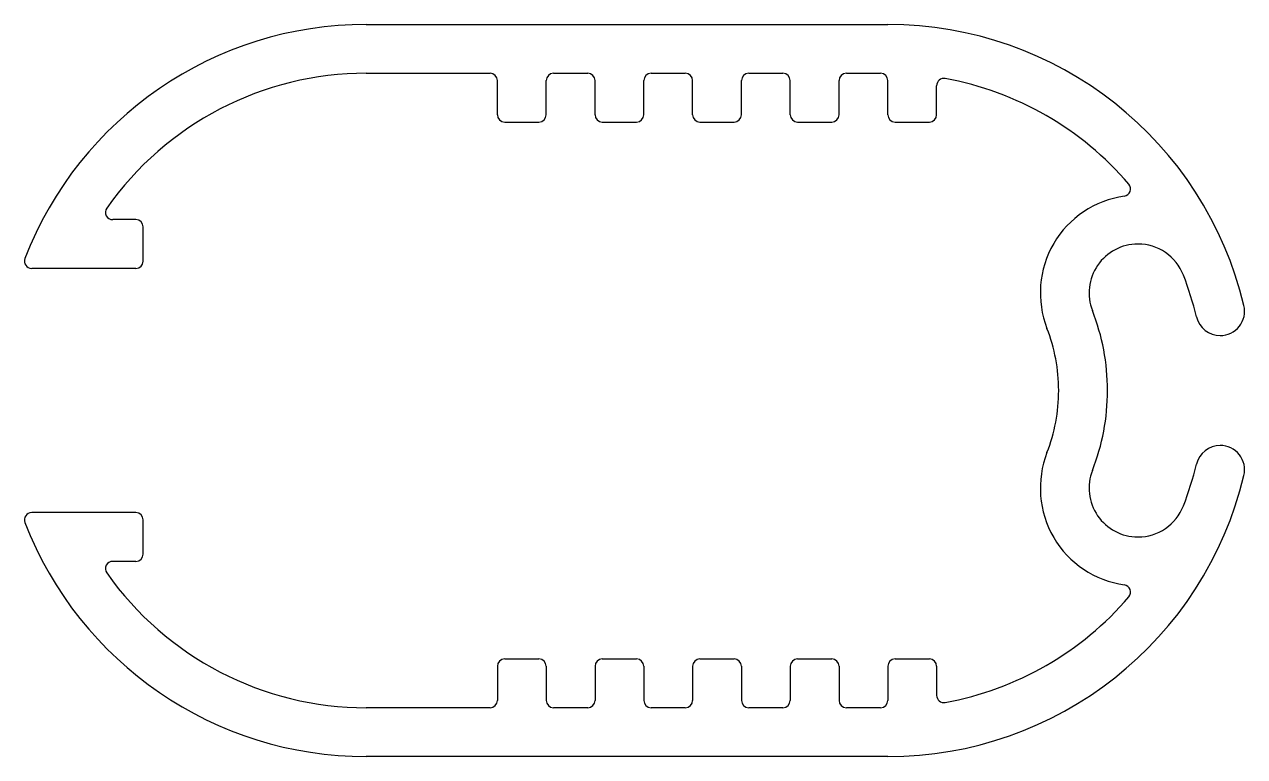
# Model space of a CAD drawing. Extents: x 1122.9 to 1172.9, y 384.7 to 414.7.
import ezdxf

# ---------------------------------------------------------------- set-up
doc = ezdxf.new("R2010")
doc.units = 0
doc.layers.get('0').update_dxf_attribs({"linetype": 'CONTINUOUS'})

msp = doc.modelspace()

# ---------------------------------------------------------------- linework, layer by layer
at = {"color": 0}
for p, q in [((1136.938, 414.69), (1158.308, 414.69)), ((1136.938, 412.69), (1142.008, 412.69)), ((1144.608, 412.69), (1146.008, 412.69)), ((1148.608, 412.69), (1150.008, 412.69)), ((1152.608, 412.69), (1154.008, 412.69)), ((1156.608, 412.69), (1158.008, 412.69)), ((1142.308, 410.99), (1142.308, 412.39)), ((1144.308, 410.99), (1144.308, 412.39)), ((1146.308, 410.99), (1146.308, 412.39)), ((1148.308, 410.99), (1148.308, 412.39)), ((1150.308, 410.99), (1150.308, 412.39)), ((1152.308, 410.99), (1152.308, 412.39)), ((1154.308, 410.99), (1154.308, 412.39)), ((1156.308, 410.99), (1156.308, 412.39)), ((1158.308, 410.99), (1158.308, 412.39)), ((1160.308, 410.99), (1160.308, 412.18)), ((1142.608, 410.69), (1144.008, 410.69)), ((1146.608, 410.69), (1148.008, 410.69)), ((1150.608, 410.69), (1152.008, 410.69)), ((1154.608, 410.69), (1156.008, 410.69)), ((1158.608, 410.69), (1160.008, 410.69)), ((1127.496, 406.69), (1126.546, 406.69)), ((1127.796, 404.99), (1127.796, 406.39)), ((1127.496, 404.69), (1123.227, 404.69)), ((1127.496, 394.69), (1123.227, 394.69)), ((1127.796, 392.99), (1127.796, 394.39)), ((1127.496, 392.69), (1126.546, 392.69)), ((1142.608, 388.69), (1144.008, 388.69)), ((1146.608, 388.69), (1148.008, 388.69)), ((1150.608, 388.69), (1152.008, 388.69)), ((1154.608, 388.69), (1156.008, 388.69)), ((1158.608, 388.69), (1160.008, 388.69)), ((1142.308, 388.39), (1142.308, 386.99)), ((1144.308, 388.39), (1144.308, 386.99)), ((1146.308, 388.39), (1146.308, 386.99)), ((1148.308, 388.39), (1148.308, 386.99)), ((1150.308, 388.39), (1150.308, 386.99)), ((1152.308, 388.39), (1152.308, 386.99)), ((1154.308, 388.39), (1154.308, 386.99)), ((1156.308, 388.39), (1156.308, 386.99)), ((1158.308, 388.39), (1158.308, 386.99)), ((1160.308, 388.39), (1160.308, 387.2)), ((1142.008, 386.69), (1136.938, 386.69)), ((1146.008, 386.69), (1144.608, 386.69)), ((1150.008, 386.69), (1148.608, 386.69)), ((1154.008, 386.69), (1152.608, 386.69)), ((1158.008, 386.69), (1156.608, 386.69)), ((1158.308, 384.69), (1136.938, 384.69))]:
    msp.add_line(p, q, dxfattribs=at)
for centre, radius, start, end in [((1136.938, 399.69), 15, 90, 158.8664), ((1158.308, 399.69), 15, 13.4233, 90), ((1136.938, 399.69), 13, 90, 144.9142), ((1142.008, 412.39), 0.3, 0, 90), ((1144.608, 412.39), 0.3, 90, 180), ((1146.008, 412.39), 0.3, 0, 90), ((1148.608, 412.39), 0.3, 90, 180), ((1150.008, 412.39), 0.3, 0, 90), ((1152.608, 412.39), 0.3, 90, 180), ((1154.008, 412.39), 0.3, 0, 90), ((1156.608, 412.39), 0.3, 90, 180), ((1158.008, 412.39), 0.3, 0, 90), ((1160.608, 412.18), 0.3, 79.566, 180), ((1158.308, 399.69), 13, 40.5603, 79.566), ((1142.608, 410.99), 0.3, 180, 270), ((1144.008, 410.99), 0.3, 270, 0), ((1146.608, 410.99), 0.3, 180, 270), ((1148.008, 410.99), 0.3, 270, 0), ((1150.608, 410.99), 0.3, 180, 270), ((1152.008, 410.99), 0.3, 270, 0), ((1154.608, 410.99), 0.3, 180, 270), ((1156.008, 410.99), 0.3, 270, 0), ((1158.608, 410.99), 0.3, 180, 270), ((1160.008, 410.99), 0.3, 270, 0), ((1167.957, 407.949), 0.3, 278.0005, 40.5603), ((1168.555, 403.69), 4, 98.0005, 201.3237), ((1126.546, 406.99), 0.3, 144.9142, 270), ((1127.496, 406.39), 0.3, 0, 90), ((1168.555, 403.69), 2, 90, 201.3237), ((1168.555, 403.69), 2, 21.3237, 90), ((1123.227, 404.99), 0.3, 158.8664, 270), ((1127.496, 404.99), 0.3, 270, 0), ((1158.308, 399.69), 13, 13.4233, 21.3237), ((1171.926, 402.94), 1, 270, 13.4233), ((1158.308, 399.69), 9, 0, 21.3237), ((1171.926, 402.94), 1, 193.4233, 270), ((1158.308, 399.69), 7, 0, 21.3237), ((1158.308, 399.69), 7, 338.6763, 0), ((1158.308, 399.69), 9, 338.6763, 0), ((1168.555, 395.69), 4, 158.6763, 261.9995), ((1171.926, 396.44), 1, 90, 166.5767), ((1171.926, 396.44), 1, 346.5767, 90), ((1158.308, 399.69), 13, 338.6763, 346.5767), ((1158.308, 399.69), 15, 270, 346.5767), ((1168.555, 395.69), 2, 158.6763, 270), ((1123.227, 394.39), 0.3, 90, 201.1336), ((1127.496, 394.39), 0.3, 0, 90), ((1168.555, 395.69), 2, 270, 338.6763), ((1136.938, 399.69), 15, 201.1336, 270), ((1126.546, 392.39), 0.3, 90, 215.0858), ((1127.496, 392.99), 0.3, 270, 0), ((1136.938, 399.69), 13, 215.0858, 270), ((1167.957, 391.432), 0.3, 319.4397, 81.9995), ((1158.308, 399.69), 13, 280.434, 319.4397), ((1142.608, 388.39), 0.3, 90, 180), ((1144.008, 388.39), 0.3, 0, 90), ((1146.608, 388.39), 0.3, 90, 180), ((1148.008, 388.39), 0.3, 0, 90), ((1150.608, 388.39), 0.3, 90, 180), ((1152.008, 388.39), 0.3, 0, 90), ((1154.608, 388.39), 0.3, 90, 180), ((1156.008, 388.39), 0.3, 0, 90), ((1158.608, 388.39), 0.3, 90, 180), ((1160.008, 388.39), 0.3, 0, 90), ((1160.608, 387.2), 0.3, 180, 280.434), ((1142.008, 386.99), 0.3, 270, 0), ((1144.608, 386.99), 0.3, 180, 270), ((1146.008, 386.99), 0.3, 270, 0), ((1148.608, 386.99), 0.3, 180, 270), ((1150.008, 386.99), 0.3, 270, 0), ((1152.608, 386.99), 0.3, 180, 270), ((1154.008, 386.99), 0.3, 270, 0), ((1156.608, 386.99), 0.3, 180, 270), ((1158.008, 386.99), 0.3, 270, 0)]:
    msp.add_arc(centre, radius, start, end, dxfattribs=at)

doc.saveas('drawing.dxf')
